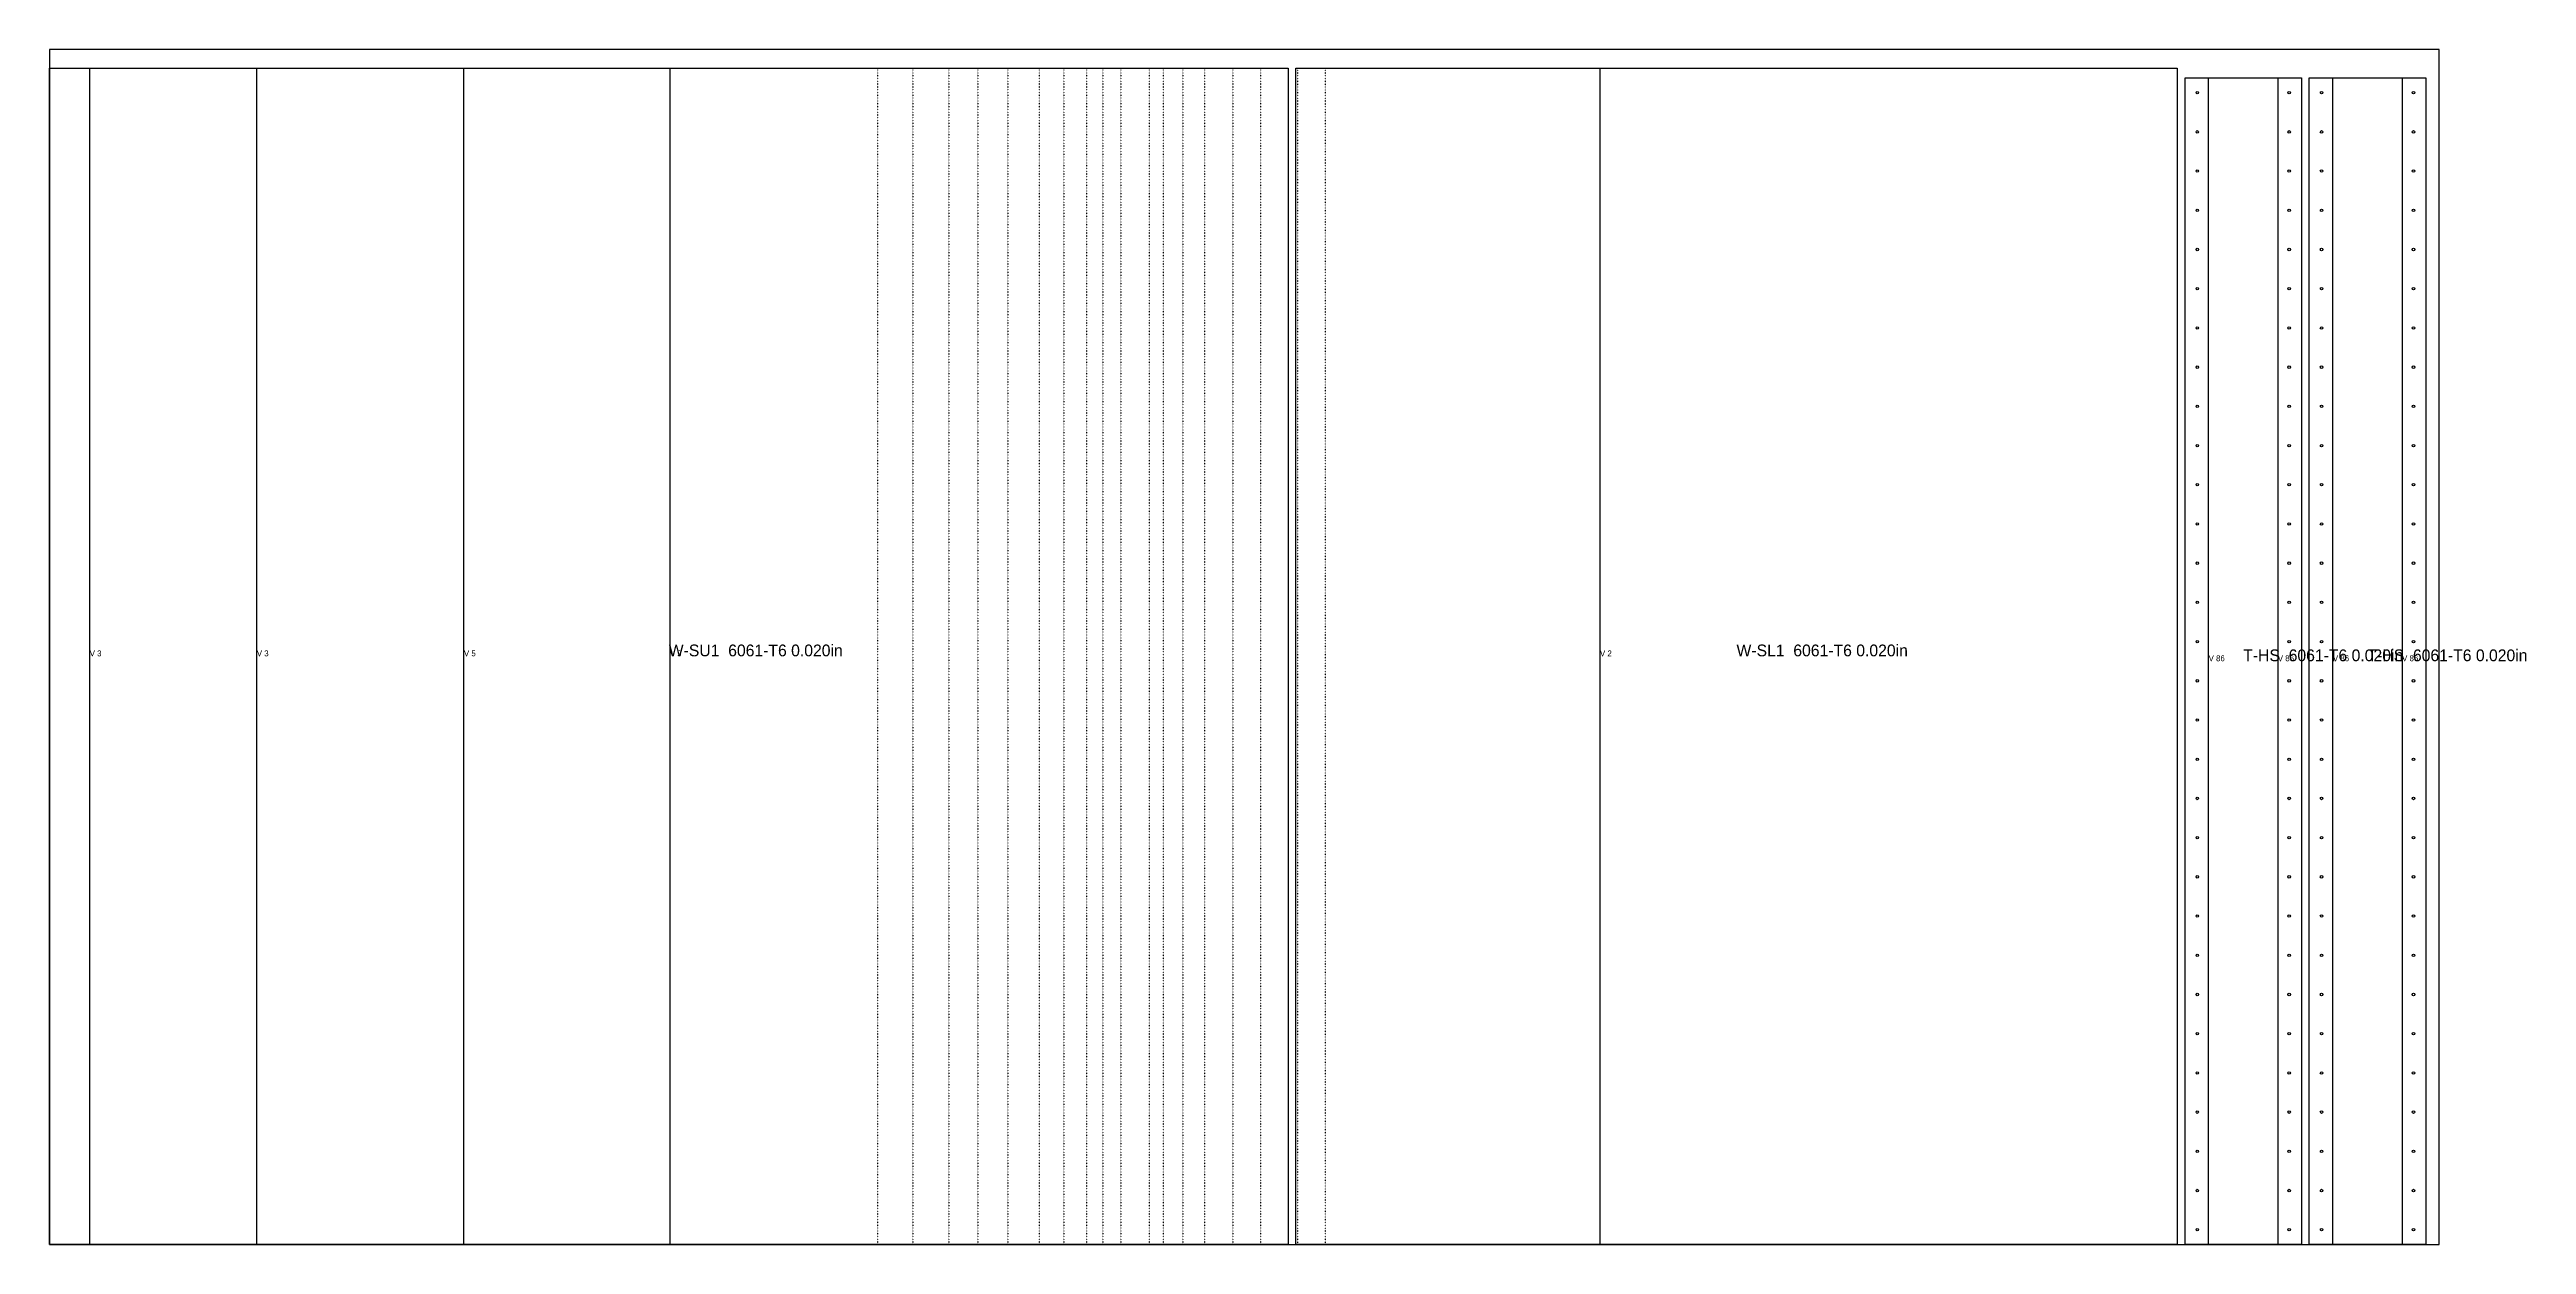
# Model space of a CAD drawing. Header units: millimetres. Extents: x 0 to 2527, y 0 to 1219.
import ezdxf

# ---------------------------------------------------------------- set-up
doc = ezdxf.new("R2010")
doc.units = ezdxf.units.MM
doc.linetypes.add('DASHED', pattern=[1.524, 1.27, -0.254])
doc.linetypes.add('DOT', pattern=[0.508, 0, -0.508])
for name, color, linetype in [('CUT', 7, 'CONTINUOUS'), ('ETCH', 8, 'CONTINUOUS'), ('HOLE', 6, 'CONTINUOUS'), ('ROLL', 3, 'DOT'), ('VALLEY', 1, 'DASHED')]:
    doc.layers.add(name, color=color, linetype=linetype)

msp = doc.modelspace()

# ---------------------------------------------------------------- linework, layer by layer
at = {"layer": 'CUT'}
for points in [[(1178.5, 0), (1178.5, 0), (0, 0), (0, 1200), (1263.7, 1200), (1263.7, 0), (1207.3, 0), (1178.5, 0)], [(1273.7, 0), (1273.7, 0), (1271.7, 0), (1271.7, 1200), (2170.8, 1200), (2170.8, 0), (1301.9, 0), (1273.7, 0)], [(2178.8, 1190), (2297.6, 1190), (2297.6, 0), (2178.8, 0), (2178.8, 1190)], [(2305.6, 1190), (2424.4, 1190), (2424.4, 0), (2305.6, 0), (2305.6, 1190)]]:
    msp.add_lwpolyline(points, close=True, dxfattribs=at)
at = {"layer": 'ETCH'}
msp.add_lwpolyline([(0, 0), (2438, 0), (2438, 1219), (0, 1219)], close=True, dxfattribs=at)
at = {"layer": 'HOLE'}
for centre in [(2191.3, 1175), (2285.1, 1175), (2318.1, 1175), (2411.9, 1175), (2191.3, 1135), (2285.1, 1135), (2318.1, 1135), (2411.9, 1135), (2191.3, 1095), (2285.1, 1095), (2318.1, 1095), (2411.9, 1095), (2191.3, 1055), (2285.1, 1055), (2318.1, 1055), (2411.9, 1055), (2191.3, 1015), (2285.1, 1015), (2318.1, 1015), (2411.9, 1015), (2191.3, 975), (2285.1, 975), (2318.1, 975), (2411.9, 975), (2191.3, 935), (2285.1, 935), (2318.1, 935), (2411.9, 935), (2191.3, 895), (2285.1, 895), (2318.1, 895), (2411.9, 895), (2191.3, 855), (2285.1, 855), (2318.1, 855), (2411.9, 855), (2191.3, 815), (2285.1, 815), (2318.1, 815), (2411.9, 815), (2191.3, 775), (2285.1, 775), (2318.1, 775), (2411.9, 775), (2191.3, 735), (2285.1, 735), (2318.1, 735), (2411.9, 735), (2191.3, 695), (2285.1, 695), (2318.1, 695), (2411.9, 695), (2191.3, 655), (2285.1, 655), (2318.1, 655), (2411.9, 655), (2191.3, 615), (2285.1, 615), (2318.1, 615), (2411.9, 615), (2191.3, 575), (2285.1, 575), (2318.1, 575), (2411.9, 575), (2191.3, 535), (2285.1, 535), (2318.1, 535), (2411.9, 535), (2191.3, 495), (2285.1, 495), (2318.1, 495), (2411.9, 495), (2191.3, 455), (2285.1, 455), (2318.1, 455), (2411.9, 455), (2191.3, 415), (2285.1, 415), (2318.1, 415), (2411.9, 415), (2191.3, 375), (2285.1, 375), (2318.1, 375), (2411.9, 375), (2191.3, 335), (2285.1, 335), (2318.1, 335), (2411.9, 335), (2191.3, 295), (2285.1, 295), (2318.1, 295), (2411.9, 295), (2191.3, 255), (2285.1, 255), (2318.1, 255), (2411.9, 255), (2191.3, 215), (2285.1, 215), (2318.1, 215), (2411.9, 215), (2191.3, 175), (2285.1, 175), (2318.1, 175), (2411.9, 175), (2191.3, 135), (2285.1, 135), (2318.1, 135), (2411.9, 135), (2191.3, 95), (2285.1, 95), (2318.1, 95), (2411.9, 95), (2191.3, 55), (2285.1, 55), (2318.1, 55), (2411.9, 55), (2191.3, 15), (2285.1, 15), (2318.1, 15), (2411.9, 15)]:
    msp.add_circle(centre, 1.25, dxfattribs=at)
at = {"layer": 'ROLL'}
for p, q in [((844.7, 1200), (844.7, 0)), ((880.8, 1200), (880.8, 0)), ((917.5, 1200), (917.5, 0)), ((947.3, 1200), (947.3, 0)), ((977.9, 1200), (977.9, 0)), ((1009.6, 1200), (1009.6, 0)), ((1034.8, 1200), (1034.8, 0)), ((1058, 1200), (1058, 0)), ((1074.8, 1200), (1074.8, 0)), ((1092.9, 1200), (1092.9, 0)), ((1121.8, 1200), (1121.8, 0)), ((1136.1, 1200), (1136.1, 0)), ((1156.2, 1200), (1156.2, 0)), ((1178.5, 1200), (1178.5, 0)), ((1207.2, 1200), (1207.2, 0)), ((1235.6, 1200), (1235.6, 0)), ((1273.7, 0), (1273.7, 1200)), ((1301.8, 0), (1301.8, 1200))]:
    msp.add_line(p, q, dxfattribs=at)
at = {"layer": 'VALLEY'}
for p, q in [((41, 0), (41, 1200)), ((211.5, 0), (211.5, 1200)), ((422.8, 0), (422.8, 1200)), ((632.8, 1200), (632.8, 0)), ((1581.9, 1200), (1581.9, 0)), ((2202.9, 0), (2202.9, 1190)), ((2273.5, 1190), (2273.5, 0)), ((2329.7, 0), (2329.7, 1190)), ((2400.3, 1190), (2400.3, 0))]:
    msp.add_line(p, q, dxfattribs=at)

# ---------------------------------------------------------------- texts
at = {"layer": 'ETCH'}
for s, height, p in [('W-SU1  6061-T6 0.020in', 12, (631.8, 600)), ('W-SL1  6061-T6 0.020in', 12, (1721.2, 600)), ('T-HS  6061-T6 0.020in', 12, (2238.2, 595)), ('T-HS  6061-T6 0.020in', 12, (2365, 595)), ('V 3', 6, (41, 600)), ('V 3', 6, (211.5, 600)), ('V 5', 6, (422.8, 600)), ('V 9', 6, (632.8, 600)), ('V 2', 6, (1581.9, 600)), ('V 86', 6, (2202.9, 595)), ('V 86', 6, (2273.5, 595)), ('V 86', 6, (2329.7, 595)), ('V 86', 6, (2400.3, 595))]:
    msp.add_text(s, height=height, dxfattribs=at).set_placement(p)

doc.saveas('drawing.dxf')
